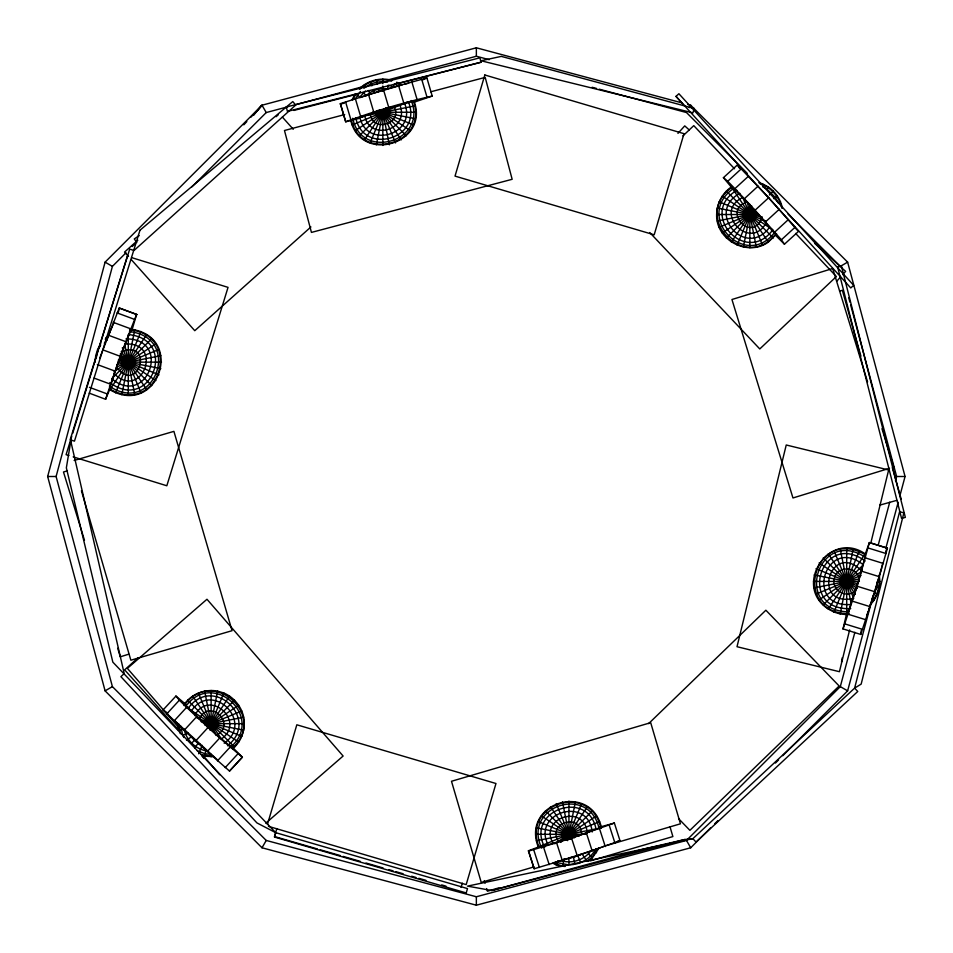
<?xml version="1.0" encoding="UTF-8"?>
<svg xmlns="http://www.w3.org/2000/svg" width="953" height="953" viewBox="0 0 953 953"><rect width="100%" height="100%" fill="white"/><g stroke="black" fill="none" stroke-linecap="round" stroke-linejoin="round"><path stroke-width="1.43" d="M95.086 362.152L95.729 355.672L97.611 349.453L100.684 343.711M96.098 358.34L98.207 349.691L100.613 345.189M146.726 334.551L109.845 389.753C157.912 417.533 185.823 336.826 130.871 329.214M232.592 748.796C241.776 741.386 245.862 728.7 243.682 717.192L204.776 724.935C206.134 705.137 229.661 728.664 209.863 730.022L217.606 691.116C205.193 688.697 191.648 693.82 184.346 704.219M350.656 119.983C360.675 164.666 430.387 143.51 413.888 100.804M599.604 821.581L538.266 846.991C520.922 802.474 591.194 781.162 601.498 827.812M716.644 214.52C716.727 203.597 722.362 193.054 731.404 186.919L768.285 242.133C747.664 257.119 715.632 240.001 716.644 214.52L758.814 214.52M828.264 609.015C791.991 585.559 829.598 529.272 865.145 553.812L828.264 609.015L833.994 612.076L840.224 613.97L846.705 614.614L846.705 548.213M874.306 599.854L872.209 598.448L876.784 587.393L877.379 581.413L879.905 581.413C879.786 590.133 876.26 598.627 870.172 604.881M841.535 662.049L842.285 657.689M121.805 394.709L134.766 329.595M202.155 755.479L204.645 756.229L205.741 750.75C195.02 748.605 186.192 739.778 184.048 729.057M376.364 144.82L383.344 109.726M387.418 89.237L388.228 85.186L393.41 86.759L394.578 83.924L398.819 86.199M389.324 79.707C378.591 77.646 367.155 81.124 359.364 88.784L359.817 89.237C367.453 81.72 378.675 78.313 389.193 80.326L389.324 79.707L391.814 80.457M565.129 866.48L562.58 866.229L564.093 858.665M567.678 840.641L575.409 801.723M743.364 247.089L751.595 205.729M840.224 613.97L853.185 548.845M864.621 555.825L869.398 542.531L857.212 586.262L843.012 628.956L846.312 614.911M848.146 610.516L847.527 614.173L859.88 576.22L864.883 557.326M861.321 630.231L860.702 634.436L874.902 591.753L887.434 548.201L869.398 542.531M881.954 566.463L882.526 564.105M849.623 629.909L839.426 671.698L737.014 646.718L786.237 444.991L888.649 469.984L870.72 543.46M710.593 827.895L690.711 847.777L476.357 905.207L262.004 847.777L105.092 690.854L47.65 476.5L105.092 262.146L262.004 105.223L476.357 47.793L682.145 102.924M854.865 632.315L840.308 686.625L686.482 840.451L476.357 896.761L266.232 840.451L112.406 686.625L56.108 476.5L112.406 266.375L126.01 252.771M878.225 545.116L889.721 502.231M895.463 480.788L896.618 476.5L850.66 304.972M782.77 755.717L847.634 690.854L871.376 602.26M885.921 547.951L898.179 502.219M899.703 496.501L905.064 476.5L847.634 262.146L690.711 105.223L687.852 104.461M880.143 572.979L881.596 567.762M276.835 828.574L274.535 836.555L317.385 848.956M461.061 887.434L462.3 883.181M267.424 824.488L296.824 724.792L495.977 783.509L466.172 884.622L268.436 826.334M879.774 574.218L874.556 591.575M118.41 312.155L119.256 307.986L99.815 357.875M119.256 307.986L136.624 314.419L120.126 356.267L105.58 399.271L111.072 386.263M130.501 332.549L131.311 328.94L116.909 366.155L110.893 384.75M136.624 314.419L132.098 329.655M71.773 436.26L66.091 454.688L68.926 455.558M72.642 433.424L95.824 358.316M98.886 348.393L127.309 256.286M874.115 592.969L868.671 610.003M866.932 615.078L868.231 611.266M106.712 340.388L109.976 331.942M885.635 551.787L887.088 548.011M110.477 330.703L113.943 322.507M115.575 392.827L140.984 331.477M370.133 142.938L384.333 108.678M198.665 753.752L202.143 745.365M209.136 728.461L223.824 692.998C233.89 697.262 241.478 706.495 243.682 717.192M737.134 245.195L752.322 208.54C760.16 211.399 754.931 224.026 747.366 220.512C739.528 217.641 744.758 205.026 752.322 208.54M781.412 206.956C779.149 196.914 771.704 188.48 762.305 184.441L762.543 183.858L758.814 182.714M552.788 863.12L556.23 864.955L557.981 860.738M581.64 803.617L566.463 840.272C552.156 830.98 578.459 820.08 574.921 836.77L538.266 821.581M833.994 612.076L859.403 550.739M352.169 99.565L355.243 93.823L359.889 96.932L365.416 91.023M352.765 99.803L355.767 94.168M355.636 98.409L360.389 91.5M194.65 715.548C208.862 688.149 246.613 721.218 221.37 739.004L192.685 696.071M199.391 718.812C209.803 697.227 237.571 724.995 215.986 735.406M761.578 219.381C749.582 242.622 722.243 209.303 747.366 202.06L756.325 247.089M766.319 222.645C750.082 252.271 712.201 211.9 742.78 197.485L762.543 245.195M576.077 864.026C584.237 862.096 591.646 856.652 595.577 849.206M597.817 849.004L591.956 857.307L587.024 861.357L581.973 853.805M588.382 861.071L592.409 857.76L598.996 848.146M262.004 847.777L266.232 840.451M689.305 107.665L690.711 105.223M364.403 139.865L385.727 107.951M194.65 748.331L198.081 743.197L200.106 744.281M208.242 727.985L229.566 696.071M731.404 242.133L753.442 209.136M762.638 186.752L766.879 189.028L768.285 186.919C775.48 191.875 780.578 199.511 782.401 208.052L781.782 208.171M565.343 839.676L587.382 806.691M104.306 343.247L105.831 341.388M184.048 705.589C212.102 665.825 268.543 716.013 232.175 748.319M185.621 706.638C212.674 668.577 266.018 717.907 230.018 747.652M188.17 708.341C212.972 673.688 261.015 719.444 227.505 745.77M191.601 710.628C212.555 680.204 254.594 722.243 224.169 743.197M769.357 227.564C745.603 259.383 704.827 212.054 739.85 193.376M774.586 232.496C745.508 270.128 694.165 216.748 732.809 189.028M776.111 233.604C745.234 273.559 690.734 216.891 731.749 187.455M768.285 242.133L776.624 233.973M560.96 860.571C571.717 864.168 584.463 859.892 591.027 850.672M870.542 603.452C876.915 596.626 880.203 586.881 878.892 577.601M253.415 115.277L262.004 105.223L266.232 112.549L287.675 106.807M253.284 115.396L262.004 105.223L250.889 117.207M677.94 133.396L684.742 125.879L689.15 129.87M836.651 281.326L840.641 276.906M842.631 274.69L845.633 271.379L814.779 243.48M231.376 746.187L242.384 757.206L229.518 771.072L195.556 741.077L163.082 709.937L175.948 696.059L185.799 704.35M166.799 713.845L179.343 700.217L175.948 696.059M174.089 720.956L186.633 707.329L179.343 700.217M184.072 730.415L196.616 716.787L186.633 707.329M195.556 741.077L208.099 727.449L196.616 716.787M207.146 751.655L219.69 738.015L242.384 757.206M217.451 760.863L229.995 747.235M225.218 767.618L237.762 753.99M229.518 771.072L242.062 757.444M243.813 124.831L246.839 121.555M132.288 246.493L134.385 244.397M191.934 186.848L266.232 112.549M151.753 338.672L111.68 378.746C147.405 408.277 172.267 338.506 125.999 338.899M359.364 135.743L386.501 108.594M191.601 743.197L194.519 740.278L191.601 736.717L186.466 740.147M207.456 727.342L234.593 700.193M726.365 238L754.419 209.946M769.357 195.008L773.324 191.053M560.829 842.392L592.409 810.812M823.225 604.881L863.299 564.807C825.608 534.597 803.153 608.61 851.279 604.44L840.224 548.845M714.774 823.714L717.919 820.569M775.444 763.043L778.589 759.898M648.6 723.637L765.867 610.218L839.152 685.993L689.901 830.337L678.548 818.603M682.979 135.838L693.772 125.641L734.513 168.752M731.535 187.396L723.41 177.675L737.384 164.94L768.702 197.7L798.423 231.472L784.45 244.206L775.325 235.129M723.41 177.675L727.735 181.284L741.374 168.752M727.735 181.284L734.906 188.658L748.558 176.138M734.906 188.658L744.388 198.712L758.04 186.192M784.45 244.206L781.412 239.787L755.05 210.232L768.702 197.7M765.593 221.823L779.244 209.291M774.753 232.079L788.393 219.559M781.412 239.787L795.064 227.255M675.999 96.372L678.893 93.728L853.662 285.304L850.767 287.949L675.999 96.372L684.504 105.854M138.066 657.832L124.652 669.852L178.247 729.653M137.816 240.216L124.545 252.068L128.5 256.5M276.084 116.719L278.3 114.741M310.916 226.957L194.769 330.691L131.466 259.824M265.768 823.201L343.116 756.027L206.968 599.258L127.38 668.375L178.914 727.723M363.939 88.284C370.419 82.911 379.354 80.719 387.633 82.065M386.275 89.129C379.032 87.914 371.467 90.583 366.25 95.669L363.319 92.751M105.819 337.85L108.833 335.373M106.248 338.315L108.225 336.695M163.082 709.937L167.704 713.154M139.221 235.582L134.302 238.929L136.803 242.598M355.243 130.704L390.301 107.284M114.146 371.599L155.887 343.711M722.243 232.973L755.229 210.923M773.645 198.617L777.445 196.08M206.813 726.555L238.726 705.232M819.103 599.854L862.036 571.169C830.742 539.231 810.002 607.609 853.757 598.448M554.789 843.739L596.542 815.839M737.384 164.94L739.576 168.312M733.905 189.028L747.712 202.858L774.277 232.651L771.43 230.281M105.092 690.854L112.406 686.625M847.634 262.146L840.308 266.375L787.988 214.056M736.895 190.302C697.572 213.424 745.699 266.602 772.8 229.864L722.243 196.08M557.195 862.62L568.941 864.955L568.941 857.76L573.515 857.307L580.961 854.353M352.169 124.974L408.349 101.697C423.561 138.197 363.391 156.447 355.767 117.648M158.96 349.453L116.552 367.012C137.994 395.983 155.148 339.423 121.222 351.586L146.726 389.753M719.17 227.231L755.824 212.042M780.519 201.822L778.184 202.786L775.349 197.485L766.879 189.028M183.917 737.527L182.785 735.406L188.17 733.179M206.336 725.662L241.8 710.974M816.03 594.112L861.095 575.445M617.449 841.344L620.058 840.689L577.268 855.854L534.18 868.767L528.438 850.743L541.888 845.764M546.534 844.739L543.186 846.335L581.342 834.637L599.687 827.859M528.498 851.136L571.586 838.223L614.375 823.058L599.366 827.204M602.022 847.086L605.393 845.752M359.376 118.375L345.677 121.793L340.352 103.651L383.523 89.856L426.896 77.932L432.221 96.074L414.626 102.031M423.061 79.754L426.896 77.932M345.677 121.793C373.028 111.572 403.953 102.352 432.221 96.074M413.995 101.673L417.378 100.148L378.96 110.977L360.484 117.326L363.939 116.552M595.637 849.349L600.747 847.539M594.41 849.766L578.626 855.008M359.865 97.623L373.683 93.227M577.22 855.472L553.598 862.727M67.46 470.782L63.482 471.997L84.472 540.232M128.786 654.187L120.316 656.796L117.695 648.266M889.471 468.292L792.967 497.966L731.94 299.504L832.696 268.52L867.575 381.927M375.101 92.798L402.166 84.888M533.894 866.92L481.241 882.407L451.496 781.269L650.696 722.672L680.442 823.809L606.453 845.573M498.848 887.862L487.436 891.222L486.649 888.565M590.145 860.952L672.878 836.567L669.959 826.644M74.143 460.466L173.911 431.364L232.055 630.695L130.859 660.215L81.434 490.783M839.569 291.106L842.357 290.32L860.904 356.1M879.702 505.161L896.904 500.325M491.724 890.519L644.252 848.909L684.85 839.498L692.879 838.664L854.627 688.102L861.167 684.111L903.873 512.821L899.596 511.749L854.627 688.102L857.76 691.473L696 842.035L692.879 838.664L467.494 886.123L491.724 890.519L684.85 839.498M294.822 104.89L362.009 86.89M387.728 79.992L476.357 56.239L489.223 59.694M404.751 84.209L408.634 83.173M344.688 114.563L284.471 130.501L311.44 232.413L512.154 179.295L485.196 77.384L430.708 91.81M293.822 110.453L354.302 94.871M398.938 83.376L481.015 62.231L479.895 57.835L286.293 107.01L287.413 111.418L481.015 62.231M340.4 104.044L344.343 103.15M415.401 105.783L359.817 116.838C366.297 149.835 417.474 134.313 404.537 103.281M717.287 221.001L756.194 213.258M117.04 364.391L160.843 355.672M814.148 587.882L859.165 578.936C857.223 565.665 836.186 565.665 834.244 578.936C831.29 590.657 847.574 599.354 855.687 590.395L823.225 557.934M183.047 729.259L178.568 730.153L177.925 723.672M536.372 840.76L600.866 827.943C590.765 782.187 521.839 803.093 538.85 846.752M850.743 608.622C796.303 610.861 821.152 528.915 865.181 561.031M849.099 611.85C792.086 611.421 817.972 526.116 865.598 557.434M849.242 613.72C790.859 613.768 813.648 526.008 864.788 554.336M204.645 756.229L213.71 756.622M570.132 864.847L573.718 864.49M372.635 112.263L416.044 112.263M118.065 362.152L161.486 362.152M47.65 476.5L56.108 476.5M896.618 476.5L905.064 476.5M813.505 581.413L859.403 581.413M204.645 723.672L244.325 723.672M535.741 834.292L585.94 834.292M129.548 329.714C184.644 335.551 158.317 416.711 110.191 389.229M129.477 331.596C183.238 337.696 154.136 416.473 109.381 386.132M209.922 754.228L205.145 753.752L197.259 750.881M211.125 756.229L201.107 754.502M415.401 118.744L376.495 111.001C374.636 124.021 396.198 117.481 387.418 107.689M717.287 208.052L762.305 216.998M95.729 355.672L96.348 355.803M118.267 360.163L160.843 368.632M814.148 574.933L857.938 583.641M876.784 587.393L879.262 587.882M201.107 721.683L243.682 730.153M536.372 827.812L578.959 836.281M592.147 87.271L596.435 88.415M599.294 89.189L686.494 112.549L747.176 173.243M320.244 849.778L340.245 855.568M343.104 856.39L360.246 861.357M365.964 863.001L383.106 867.969M388.812 869.612L393.101 870.851M395.96 871.685L403.107 873.746M411.672 876.224L415.961 877.463M418.82 878.297L425.955 880.358M441.68 884.908L445.956 886.147M759.863 183.703L762.305 184.441M389.193 80.326L391.635 81.065M217.606 691.116L223.824 692.998M562.58 866.229L554.229 863.168M556.23 864.955L561.21 866.468M131.562 257.596L228.041 287.365L166.823 485.768L73.178 456.868M869.744 542.722L887.434 548.201M868.457 548.082L886.159 553.574M865.705 558.005L883.395 563.485M861.798 571.264L879.488 576.744M857.212 586.262L874.902 591.753M852.506 601.212L870.208 606.692M848.253 614.292L865.943 619.772M844.954 623.929L862.644 629.409M842.666 628.777L860.702 634.436M119.59 308.176L136.958 314.621M117.04 312.894L134.409 319.338M113.216 322.34L130.585 328.773M108.261 335.17L125.629 341.603M102.757 349.834L120.126 356.267M97.361 364.57L114.729 371.003M94.073 378.091L110.107 384.035M89.451 387.347L106.819 393.78M89.213 393.136L105.58 399.271M719.17 201.822L765.557 221.036M378.055 110.286L413.519 124.974M816.03 568.703L857.295 585.797M875.045 593.147L877.379 594.112M119.995 358.721L158.96 374.851M196.735 717.716L241.8 736.383M762.543 183.858L768.285 186.919M396.698 82.208L401.284 84.662L400.927 85.186L396.424 82.78M105.092 262.146L112.406 266.375M840.308 686.625L847.634 690.854M379.616 110.107L410.445 130.704M819.103 562.961L857.271 588.466M119.792 356.482L155.887 380.592M541.328 815.839L574.325 837.89M594.434 851.327L596.542 852.732M186.466 707.197L238.726 742.113M189.147 708.091L187.05 706.721L216.033 734.167L230.96 746.783L229.328 745.067M218.213 760.577L175.328 721.218M109.809 382.534C150.479 413.364 179.164 339.244 128.286 334.551L128.286 395.352M194.519 740.278L198.081 743.197M208.099 727.449L219.69 738.015M726.365 191.053L773.324 238M381.009 110.429L406.323 135.743M105.259 339.125L106.593 340.459M120.185 354.051L151.753 385.631M545.461 810.812L572.598 837.949M588.454 853.805L592.409 857.76M187.646 700.193L234.593 747.152M795.636 233.425L836.389 276.537L759.779 348.953L649.755 232.532M744.388 198.712L755.05 210.232M202.072 756.229L204.049 758.445M282.374 117.076L293.25 129.263M203.227 755.717L219.762 774.753M113.717 373.326C141.89 401.904 164.786 341.341 124.688 344.057L134.766 394.709M828.264 553.812L855.353 594.362M364.403 84.662L365.797 86.759M368.275 90.452L369.8 92.751M381.403 110.107L401.284 139.865M550.489 806.691L571.812 838.592M686.482 840.451L690.711 847.777M558.375 841.344C546.819 822.725 580.901 812.385 581.64 834.292M553.038 843.476C538.35 817.352 584.963 803.212 587.262 833.089M548.332 845.299C531.035 812.623 588.418 795.219 592.182 832.005M544.711 847.241C525.055 810.729 587.798 788.262 596.006 828.907M541.733 848.146C521.732 806.917 588.942 783.592 599.02 828.3M833.994 550.739L853.209 597.126M370.133 81.589L371.884 85.818M373.862 90.571L374.827 92.906M381.855 109.869L395.543 142.938M556.23 803.617L570.918 839.081M577.923 855.973L580.675 862.62M122.329 347.762L140.984 392.827M198.415 692.998L215.509 734.263M614.375 823.058L620.117 841.082M609.301 825.489L614.983 843.119M599.604 828.931L605.286 846.55M586.5 833.351L592.182 850.981M571.586 838.223L577.268 855.854M556.659 842.964L562.341 860.595M543.508 846.991L549.19 864.621M533.728 849.838L539.41 867.468M528.438 850.743L534.18 868.767M881.954 428.707L893.723 466.982M413.292 101.03C429.481 142.914 361.092 163.654 351.276 119.84M411.184 100.53C428.088 141.08 361.223 161.355 352.765 118.243M399.879 105.211C410.052 129.584 369.847 141.783 364.749 115.861M394.578 107.403C401.999 123.83 373.338 132.527 370.383 114.741M182.785 735.406L180.689 726.067M180.296 733.691L178.568 723.672M421.643 79.111L426.92 96.861M411.791 81.72L417.069 99.481M398.557 85.46L403.834 103.21M383.523 89.856L388.8 107.606M368.501 94.395L373.779 112.144M355.302 98.516L360.579 116.266M345.534 101.733L350.811 119.482M340.352 103.651L345.629 121.4M484.303 880.596L485.089 883.252M892.33 467.649L901.193 499.11M848.742 297.824L849.885 302.113M562.461 801.723L569.954 839.367M573.515 857.307L574.921 864.371M376.364 79.707L377.257 84.186M378.258 89.237L378.758 91.702M382.344 109.726L389.324 144.82M204.645 691.116L212.388 730.022M879.262 574.933L879.905 581.413M749.844 204.311L749.844 247.72M568.941 801.092L568.941 839.474M476.357 47.793L476.357 56.239M476.357 896.761L476.357 905.207M382.844 79.063L382.844 83.638M382.844 86.032L382.844 91.309M382.844 109.678L382.844 145.464M211.125 690.472L211.125 730.153M211.125 754.347L211.125 756.873M121.936 360.889C119.959 368.99 133.36 371.658 134.635 363.415C136.613 355.314 123.211 352.646 121.936 360.889M840.355 580.151C838.378 588.251 851.779 590.92 853.054 582.676C855.032 574.564 841.63 571.907 840.355 580.151M70.772 441.144L66.353 467.863L112.835 662.132L275.715 832.672L467.494 888.577L466.22 892.937L274.452 837.044L275.715 832.672L256.941 822.915L120.888 676.654L124.212 673.568L70.772 441.144M694.141 108.475L692.95 112.859L481.015 60.766L501.302 56.382L694.141 108.475M139.972 230.221L74.477 441.144L70.141 439.798L129.703 249.126L134.039 250.484L295.716 105.056L292.785 101.578L139.972 230.221M484.827 74.989L455.022 176.114L654.187 234.807L683.992 133.682L484.827 74.989M841.428 266.066L837.639 267.043L901.55 518.349L905.35 517.384L841.428 266.066"/></g></svg>
